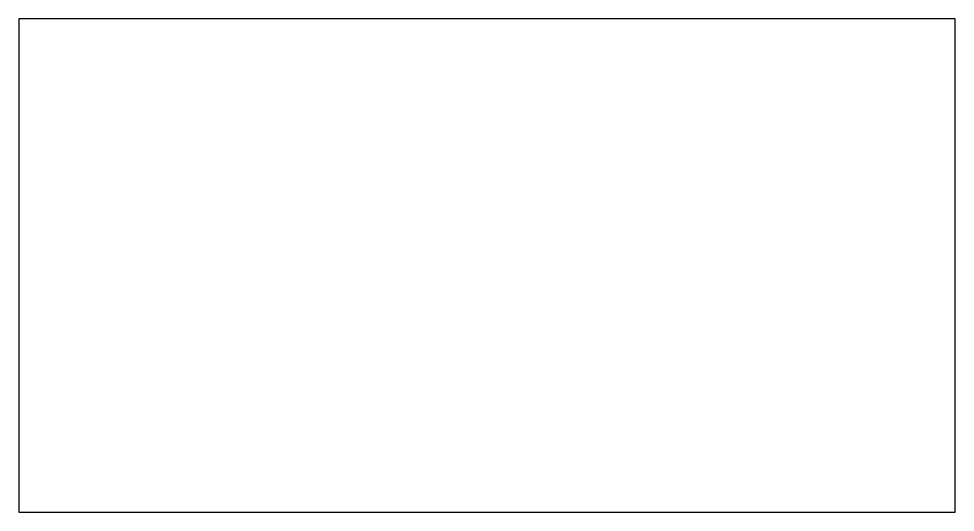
# Model space of a CAD drawing. Extents: x -616 to 615, y 121 to 769.
import ezdxf

# ---------------------------------------------------------------- set-up
doc = ezdxf.new("R2010")
doc.units = 0
doc.layers.get('0').update_dxf_attribs({"linetype": 'CONTINUOUS'})

msp = doc.modelspace()

# ---------------------------------------------------------------- linework, layer by layer
at = {"linetype": 'CONTINUOUS'}
for p, q in [((614.912097, 769.406354), (-615.732165, 769.406354)), ((-615.732165, 769.406354), (-615.732165, 121.006354)), ((614.912097, 121.006354), (614.912097, 769.406354)), ((-615.732165, 121.006354), (614.912097, 121.006354))]:
    msp.add_line(p, q, dxfattribs=at)

doc.saveas('drawing.dxf')
